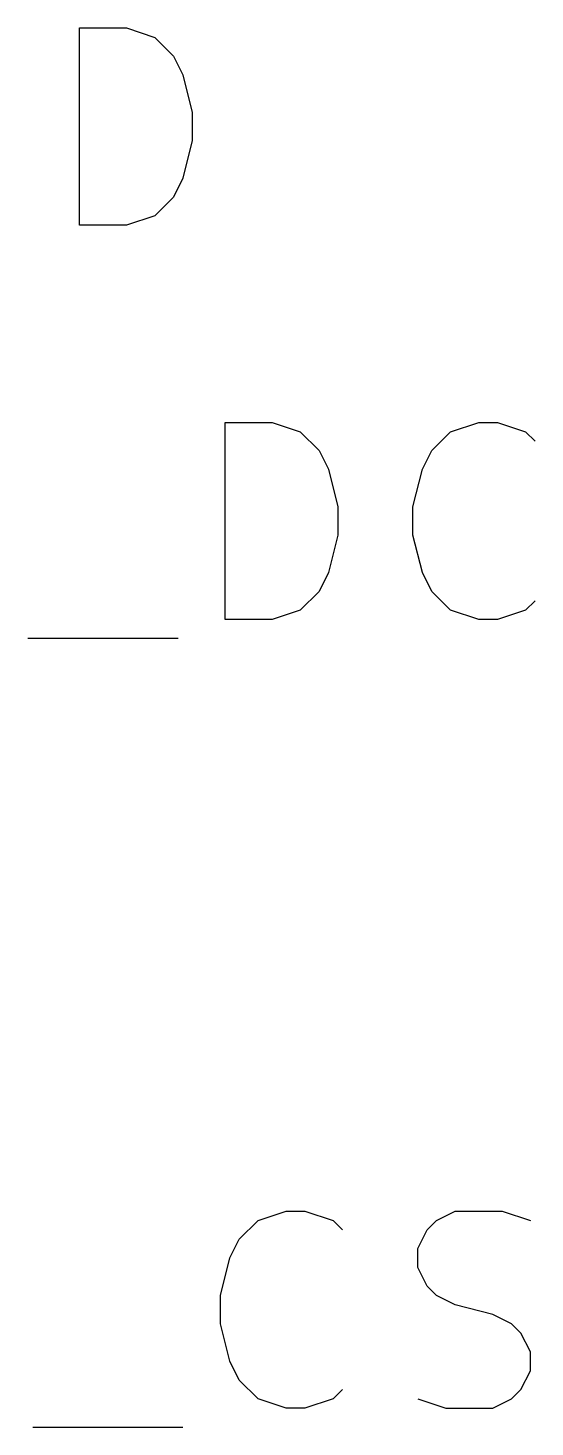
# Model space of a CAD drawing. Extents: x -0.4 to 16.1, y -11.3 to -0.4.
# Drawn here: x 2.5053 to 2.6339, y -4.4043 to -4.0496 of the extents above; entities that cross this region are included whole.
import ezdxf

# ---------------------------------------------------------------- set-up
doc = ezdxf.new("R2010")
doc.units = 0
doc.header["$MEASUREMENT"] = 0
doc.layers.add('GRAY1', color=251, linetype='CONTINUOUS')

msp = doc.modelspace()

# ---------------------------------------------------------------- linework, layer by layer
at = {"layer": 'GRAY1', "linetype": 'CONTINUOUS'}
for p, q in [((2.51841, -4.09956), (2.51841, -4.04956)), ((2.51841, -4.04956), (2.53031, -4.04956)), ((2.53031, -4.04956), (2.53746, -4.05194)), ((2.53746, -4.05194), (2.54222, -4.0567)), ((2.54222, -4.0567), (2.5446, -4.06146)), ((2.5446, -4.06146), (2.54698, -4.07099)), ((2.54698, -4.07099), (2.54698, -4.07813)), ((2.54698, -4.07813), (2.5446, -4.08765)), ((2.5446, -4.08765), (2.54222, -4.09242)), ((2.54222, -4.09242), (2.53746, -4.09718)), ((2.53746, -4.09718), (2.53031, -4.09956)), ((2.53031, -4.09956), (2.51841, -4.09956)), ((2.55531, -4.19956), (2.55531, -4.14956)), ((2.55531, -4.14956), (2.56722, -4.14956)), ((2.56722, -4.14956), (2.57436, -4.15194)), ((2.61246, -4.15194), (2.6196, -4.14956)), ((2.6196, -4.14956), (2.62436, -4.14956)), ((2.62436, -4.14956), (2.6315, -4.15194)), ((2.57436, -4.15194), (2.57912, -4.1567)), ((2.60769, -4.1567), (2.61246, -4.15194)), ((2.6315, -4.15194), (2.63388, -4.15432)), ((2.57912, -4.1567), (2.5815, -4.16146)), ((2.60531, -4.16146), (2.60769, -4.1567)), ((2.5815, -4.16146), (2.58388, -4.17099)), ((2.60293, -4.17099), (2.60531, -4.16146)), ((2.58388, -4.17099), (2.58388, -4.17813)), ((2.60293, -4.17813), (2.60293, -4.17099)), ((2.58388, -4.17813), (2.5815, -4.18765)), ((2.60531, -4.18765), (2.60293, -4.17813)), ((2.5815, -4.18765), (2.57912, -4.19242)), ((2.60769, -4.19242), (2.60531, -4.18765)), ((2.57912, -4.19242), (2.57436, -4.19718)), ((2.61246, -4.19718), (2.60769, -4.19242)), ((2.63388, -4.1948), (2.6315, -4.19718)), ((2.56722, -4.19956), (2.55531, -4.19956)), ((2.57436, -4.19718), (2.56722, -4.19956)), ((2.6196, -4.19956), (2.61246, -4.19718)), ((2.62436, -4.19956), (2.6196, -4.19956)), ((2.6315, -4.19718), (2.62436, -4.19956)), ((2.50531, -4.20432), (2.54341, -4.20432)), ((2.55889, -4.3567), (2.56365, -4.35194)), ((2.56365, -4.35194), (2.57079, -4.34956)), ((2.57079, -4.34956), (2.57555, -4.34956)), ((2.57555, -4.34956), (2.5827, -4.35194)), ((2.5827, -4.35194), (2.58507, -4.35432)), ((2.6065, -4.35432), (2.60889, -4.35194)), ((2.60889, -4.35194), (2.61365, -4.34956)), ((2.61365, -4.34956), (2.62555, -4.34956)), ((2.62555, -4.34956), (2.6327, -4.35194)), ((2.60413, -4.35908), (2.6065, -4.35432)), ((2.5565, -4.36146), (2.55889, -4.3567)), ((2.60413, -4.36385), (2.60413, -4.35908)), ((2.55413, -4.37099), (2.5565, -4.36146)), ((2.6065, -4.36861), (2.60413, -4.36385)), ((2.60889, -4.37099), (2.6065, -4.36861)), ((2.55413, -4.37813), (2.55413, -4.37099)), ((2.61365, -4.37337), (2.60889, -4.37099)), ((2.62317, -4.37575), (2.61365, -4.37337)), ((2.62793, -4.37813), (2.62317, -4.37575)), ((2.5565, -4.38765), (2.55413, -4.37813)), ((2.63031, -4.38051), (2.62793, -4.37813)), ((2.6327, -4.38528), (2.63031, -4.38051)), ((2.55889, -4.39242), (2.5565, -4.38765)), ((2.6327, -4.39004), (2.6327, -4.38528)), ((2.63031, -4.3948), (2.6327, -4.39004)), ((2.56365, -4.39718), (2.55889, -4.39242)), ((2.58507, -4.3948), (2.5827, -4.39718)), ((2.62793, -4.39718), (2.63031, -4.3948)), ((2.57079, -4.39956), (2.56365, -4.39718)), ((2.5827, -4.39718), (2.57555, -4.39956)), ((2.60413, -4.39718), (2.61127, -4.39956)), ((2.62317, -4.39956), (2.62793, -4.39718)), ((2.57555, -4.39956), (2.57079, -4.39956)), ((2.61127, -4.39956), (2.62317, -4.39956)), ((2.50651, -4.40432), (2.5446, -4.40432))]:
    msp.add_line(p, q, dxfattribs=at)

doc.saveas('drawing.dxf')
